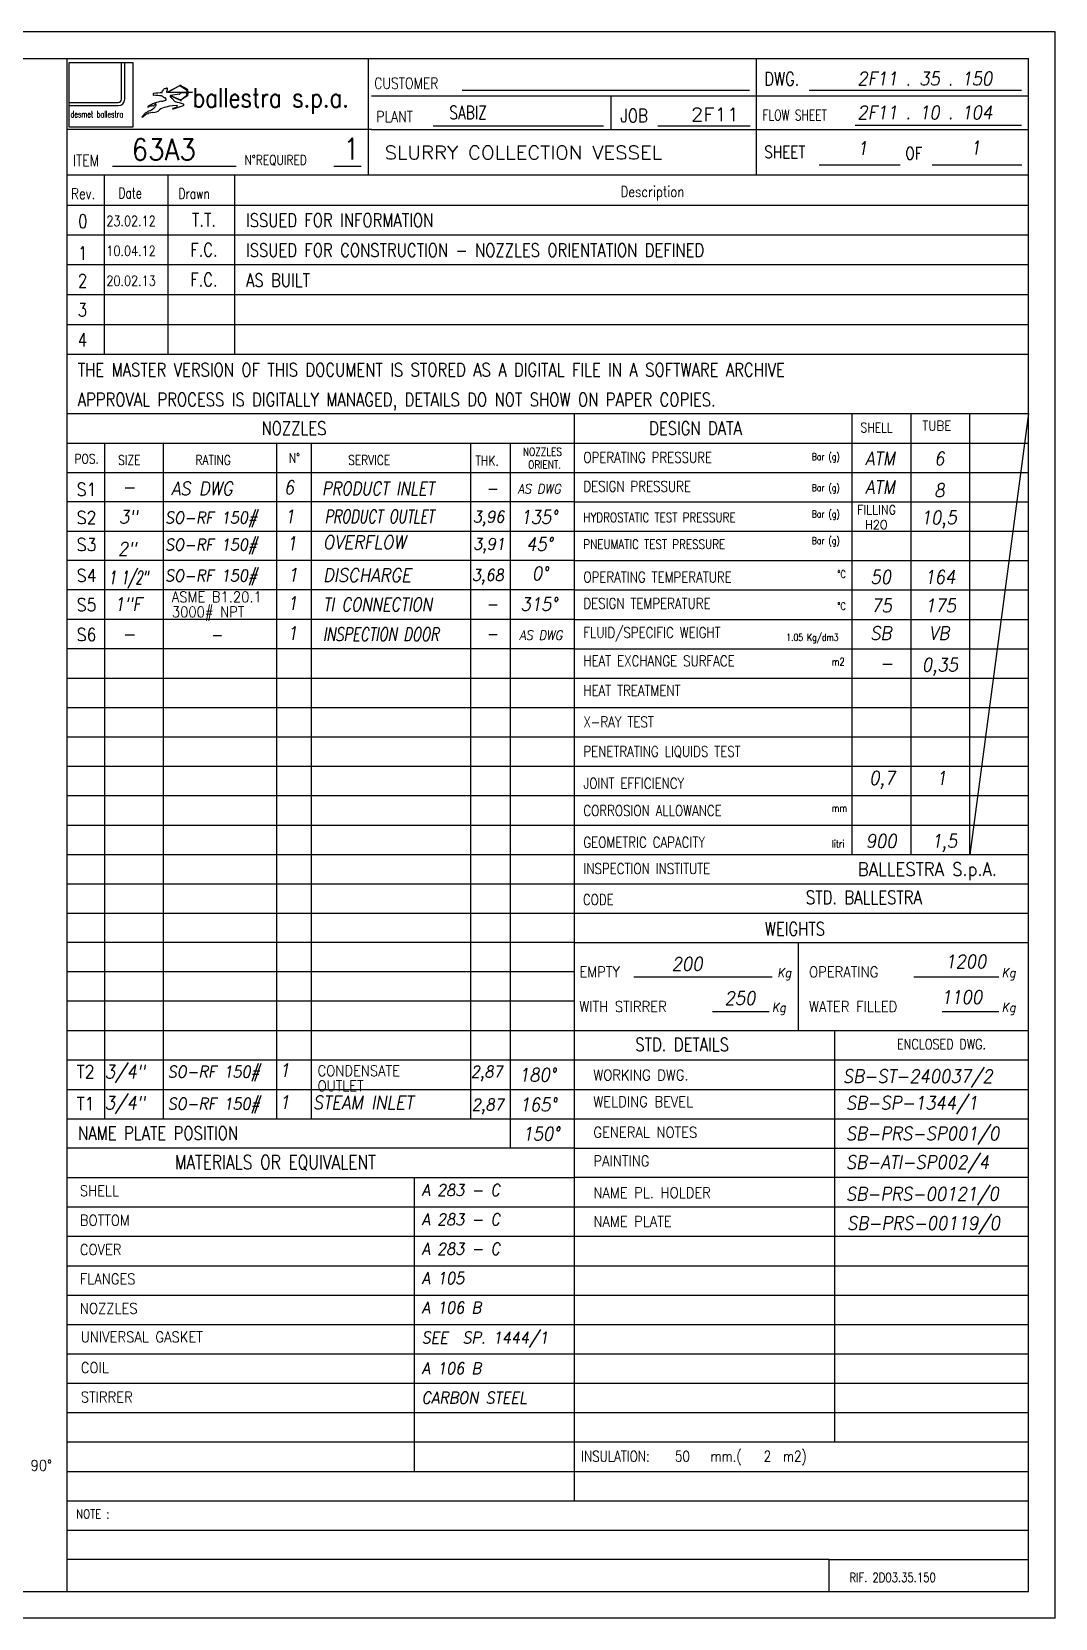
# Model space of a CAD drawing. Header units: millimetres. Extents: x 0 to 5460, y 4155 to 8016.
# Drawn here: x 2969 to 5460, y 4155 to 8016 of the extents above; entities that cross this region are included whole.
import ezdxf
from ezdxf.enums import TextEntityAlignment as Align

# ---------------------------------------------------------------- set-up
doc = ezdxf.new("R2010")
doc.units = ezdxf.units.MM
doc.header["$LTSCALE"] = 13
for name, color, linetype in [('P-0000', 7, 'Continuous'), ('P-0001', 7, 'Continuous'), ('P-0003', 7, 'Continuous'), ('P-0004', 7, 'Continuous')]:
    doc.layers.add(name, color=color, linetype=linetype)
doc.styles.add('ROMANS', font='ROMANS.shx')

msp = doc.modelspace()

# ---------------------------------------------------------------- linework, layer by layer
at = {"layer": 'P-0000', "color": 6}
msp.add_line((5395, 7087.529), (5252, 6014.379), dxfattribs=at)
at = {"layer": 'P-0001', "color": 2, "linetype": 'Continuous'}
msp.add_line((4834.915, 5617.879), (4834.915, 5799.879), dxfattribs=at)
at = {"layer": 'P-0001', "color": 6, "linetype": 'Continuous'}
for p, q in [((4771.214, 5715.379), (4434.75, 5715.379)), ((5322.444, 5715.379), (5115.855, 5715.379)), ((4763.444, 5630.879), (4625.829, 5630.879)), ((5322.444, 5630.879), (5184.829, 5630.879))]:
    msp.add_line(p, q, dxfattribs=at)
at = {"layer": 'P-0003', "color": 6}
for p, q in [((3187.65, 7852.065), (3187.65, 7940.506)), ((3195.45, 7852.065), (3195.45, 7940.506)), ((3059.298, 7844.265), (3179.85, 7844.265)), ((3059.298, 7836.465), (3179.85, 7836.465))]:
    msp.add_line(p, q, dxfattribs=at)
msp.add_lwpolyline([(3059.298, 7785.187), (3215.719, 7785.187), (3215.719, 7940.506), (3059.298, 7940.506)], close=True, dxfattribs=at)
for radius in [7.8, 15.6]:
    msp.add_arc((3179.85, 7852.065), radius, 270, 0, dxfattribs=at)
at = {"layer": 'P-0004', "color": 6, "linetype": 'Continuous'}
for p, q in [((5460, 8016.379), (0, 8016.379)), ((5460, 4155.379), (5460, 8016.379)), ((3299.137, 7869.006), (3329.297, 7885.752)), ((3300.755, 7869.31), (3329.406, 7885.218)), ((3330.588, 7887.509), (3329.314, 7885.892)), ((3330.035, 7884.669), (3344.741, 7875.41)), ((3347.293, 7876.296), (3331.209, 7885.171)), ((3300.822, 7869.015), (3346.241, 7869.088)), ((3306.562, 7860.408), (3331.034, 7849.926)), ((3306.988, 7860.785), (3331.272, 7850.384)), ((3327.583, 7864.566), (3307.833, 7861.539)), ((3332.466, 7847.884), (3331.045, 7849.373)), ((3331.647, 7850.659), (3345.411, 7861.268)), ((3348.036, 7860.626), (3332.864, 7850.27)), ((3346.295, 7867.972), (3332.907, 7866.918)), ((3346.22, 7872.8), (3346.225, 7869.418)), ((3346.225, 7869.418), (3346.241, 7869.088)), ((3346.295, 7867.972), (3346.315, 7867.565)), ((3346.637, 7864.006), (3346.315, 7867.565)), ((3349.021, 7869.442), (3349.035, 7869.093)), ((3349.035, 7869.093), (3360.772, 7869.112)), ((3360.772, 7869.112), (3349.073, 7868.191)), ((3349.073, 7868.191), (3349.089, 7867.802)), ((4715.974, 7873.379), (4016.814, 7873.379)), ((5378.157, 7873.379), (4860.996, 7873.379)), ((3237.874, 7808.758), (3237.863, 7809.041)), ((3240.725, 7809.304), (3239.186, 7808.078)), ((3242.814, 7811.525), (3240.725, 7809.304)), ((3252.28, 7833.052), (3252.422, 7833.078)), ((3262.704, 7820.008), (3255.362, 7818.593)), ((3263.95, 7820.014), (3262.704, 7820.008)), ((3264.177, 7835.627), (3263.762, 7835.737)), ((3265.079, 7835.197), (3264.177, 7835.627)), ((3304.076, 7834.944), (3295.71, 7833.182)), ((3311.396, 7835.666), (3304.076, 7834.944)), ((3321.981, 7836.57), (3311.396, 7835.666)), ((3313.143, 7828.02), (3311.918, 7827.967)), ((3312.631, 7829.6), (3318.441, 7831.702)), ((3337.801, 7835.858), (3313.143, 7828.02)), ((4360.927, 7786.157), (3946.286, 7786.157)), ((4717.824, 7786.157), (4492.452, 7786.157)), ((5378.157, 7788.464), (4972.975, 7788.464)), ((3467.027, 7688.12), (3165.538, 7688.12)), ((3771.265, 7688.12), (3704.393, 7688.12)), ((5082.203, 7691.444), (4885.049, 7691.444)), ((5378.781, 7691.444), (5160.439, 7691.444)), ((3146, 7230.529), (3146, 7667.329)), ((3300.835, 7230.529), (3300.835, 7667.329)), ((3463.581, 7230.529), (3463.581, 7667.329)), ((3055, 7594.529), (5395, 7594.529)), ((3055, 7521.729), (5395, 7521.729)), ((5395, 7448.929), (3056.144, 7448.929)), ((5395, 7376.129), (3056.144, 7376.129)), ((5395, 7303.329), (3056.144, 7303.329)), ((5395, 7230.529), (3056.144, 7230.529)), ((4966, 6014.379), (4966, 7087.529)), ((5109, 6014.379), (5109, 7087.529)), ((5252, 6014.379), (5252, 7087.529)), ((3146, 7015.379), (3146, 5370.879)), ((3289.169, 7015.379), (3289.169, 5370.879)), ((3564.739, 7015.379), (3564.739, 5370.879)), ((3649.239, 7015.379), (3649.239, 5370.879)), ((4037.108, 7015.379), (4037.108, 5370.879)), ((4134.043, 5299.379), (4134.043, 7015.379)), ((3055, 6943.879), (4290, 6943.879)), ((4290, 6943.879), (5395, 6943.879)), ((4290, 6872.379), (3055, 6872.379)), ((4290, 6872.379), (5395, 6872.379)), ((3055, 6800.879), (4290, 6800.879)), ((4290, 6800.879), (5395, 6800.879)), ((4290, 6729.379), (3055, 6729.379)), ((4290, 6729.379), (5395, 6729.379)), ((4290, 6657.879), (3055, 6657.879)), ((4290, 6657.879), (5395, 6657.879)), ((4290, 6586.379), (3055, 6586.379)), ((4290, 6586.379), (5395, 6586.379)), ((4290, 6514.879), (3055, 6514.879)), ((4290, 6514.879), (5395, 6514.879)), ((3055, 6443.379), (4290, 6443.379)), ((4290, 6443.379), (5395, 6443.379)), ((3055, 6371.879), (5395, 6371.879)), ((3055, 6300.379), (5395, 6300.379)), ((3055, 6228.879), (4290, 6228.879)), ((4290, 6228.879), (5395, 6228.879)), ((3055, 6157.379), (5395, 6157.379)), ((3055, 6085.879), (4290, 6085.879)), ((4290, 6085.879), (5395, 6085.879)), ((3055, 6014.379), (5395, 6014.379)), ((3055, 5942.879), (4290, 5942.879)), ((3055, 5871.379), (5395, 5871.379)), ((4290, 5799.879), (3055, 5799.879)), ((4290, 5728.379), (3055, 5728.379)), ((4290, 5656.879), (3055, 5656.879)), ((3055, 5585.379), (4290, 5585.379)), ((4923.018, 5585.379), (4923.018, 4584.379)), ((4290, 5513.879), (3055, 5513.879)), ((3055, 5442.379), (5395, 5442.379)), ((3055, 5370.879), (5395, 5370.879)), ((4290, 5299.379), (5395, 5299.379)), ((3900, 5227.879), (3900, 4512.879)), ((5395, 5227.879), (4290, 5227.879)), ((3055, 5156.379), (4290, 5156.379)), ((4290, 5156.379), (5395, 5156.379)), ((3055, 5084.879), (5395, 5084.879)), ((3055, 5013.379), (5395, 5013.379)), ((3055, 4941.879), (5395, 4941.879)), ((3055, 4870.379), (5395, 4870.379)), ((3055, 4798.879), (5395, 4798.879)), ((3055, 4727.379), (5395, 4727.379)), ((3055, 4655.879), (5395, 4655.879)), ((3055, 4584.379), (4290, 4584.379)), ((3055, 4512.879), (4290, 4512.879)), ((4290, 4512.879), (5395, 4512.879)), ((3055, 4369.879), (5395, 4369.879)), ((4909.93, 4298.379), (3055, 4298.379)), ((5460, 4155.379), (0, 4155.379))]:
    msp.add_line(p, q, dxfattribs=at)
at = {"layer": 'P-0004', "color": 3, "linetype": 'Continuous'}
for p, q in [((260, 7951.379), (5395, 7951.379)), ((3055, 7951.379), (3055, 4220.379)), ((3788.335, 7667.329), (3788.335, 7951.379)), ((4732, 7951.379), (4732, 7667.329)), ((5395, 6729.379), (5395, 7951.379)), ((3796, 7860.379), (5395, 7860.379)), ((4378.135, 7860.379), (4378.135, 7778.205)), ((3796, 7778.205), (3055, 7778.205)), ((3796, 7778.205), (5395, 7778.205)), ((5395, 7667.329), (3055, 7667.329)), ((3055, 7087.529), (5395, 7087.529)), ((4290, 4441.379), (4290, 7087.529)), ((3055, 7015.379), (5395, 7015.379)), ((5395, 4220.379), (5395, 6729.379)), ((4290, 5942.879), (5395, 5942.879)), ((4290, 5799.879), (5395, 5799.879)), ((4834.915, 5586.87), (4834.915, 5799.879)), ((4290, 5585.379), (5395, 5585.379)), ((5395, 5513.879), (4290, 5513.879)), ((4290, 5299.379), (3055, 5299.379)), ((3055, 5227.879), (4290, 5227.879)), ((4290, 4584.379), (5043.735, 4584.379)), ((5043.735, 4584.379), (5395, 4584.379)), ((3055, 4441.379), (3900, 4441.379)), ((3900, 4441.379), (5395, 4441.379)), ((4909.93, 4220.379), (4909.93, 4298.379)), ((4909.93, 4298.379), (5395, 4298.379)), ((260, 4220.379), (5395, 4220.379))]:
    msp.add_line(p, q, dxfattribs=at)
at = {"layer": 'P-0004', "color": 6, "linetype": 'Continuous'}
for centre, radius, start, end in [((3294.607, 7872.966), 5.345, 89.670554, 152.095427), ((3294.871, 7885.481), 7.173, 268.129819, 291.066298), ((3297.87, 7876.815), 2.016, 355.604176, 102.024787), ((3292.556, 7877.629), 7.387, 325.8651, 352.468588), ((3330.375, 7885.694), 1.08, 169.433732, 176.919651), ((3330.375, 7885.694), 1.08, 206.115045, 251.62328), ((3331.768, 7886.571), 1.507, 141.520182, 248.253471), ((3304.662, 7748.806), 100.295, 101.111112, 121.49524), ((3266.145, 7863.809), 1.877, 97.774472, 279.819498), ((3284.961, 7820.609), 24.66, 125.473984, 143.732214), ((3288.133, 7753.828), 114.03, 90.671767, 101.247517), ((3120.172, 6286.114), 1582.621, 84.02194, 84.696161), ((3270.987, 7839.946), 0.818, 66.158854, 114.324199), ((3298.3, 7837.049), 27.228, 172.305981, 181.019043), ((3284.867, 7856.676), 3.456, 51.251056, 87.826301), ((3265.844, 7950.396), 105, 280.696872, 286.424781), ((3287.585, 7869.552), 1.875, 112.030208, 245.114125), ((3284.638, 7876.069), 5.279, 295.152929, 353.46059), ((3295.01, 7866.024), 10.389, 219.818811, 255.992164), ((3290.735, 7849.725), 6.463, 25.525685, 74.195093), ((3294.051, 7851.826), 2.608, 304.65284, 15.195098), ((3297.787, 7869.875), 0.917, 176.532084, 254.187822), ((3302.084, 7869.524), 5.227, 130.763533, 175.541778), ((3298.295, 7874.407), 5.466, 262.035293, 278.86039), ((3300.821, 7869.171), 0.155, 115.554837, 270.074568), ((3307.896, 7859.515), 1.909, 158.67831, 207.248758), ((3306.416, 7860.138), 0.307, 61.702268, 166.587742), ((3307.827, 7859.678), 1.93, 212.487915, 217.899898), ((3319.186, 7869.373), 16.863, 220.184905, 229.771167), ((3307.15, 7860.984), 0.257, 107.685568, 230.759392), ((3308.454, 7858.923), 2.688, 103.356067, 120.935899), ((3305.071, 7851.983), 5.549, 22.361619, 54.472236), ((3301.05, 7839.963), 16.836, 27.404525, 57.068093), ((3319.639, 7849.363), 3.999, 204.388412, 260.447379), ((3287.017, 7696.529), 152.283, 70.372521, 77.885788), ((3327.495, 7866.865), 2.302, 272.194488, 319.627728), ((3333.068, 7861.429), 5.491, 91.681943, 134.072599), ((3332.083, 7849.671), 1.08, 166.310734, 195.993373), ((3332.083, 7849.671), 1.08, 113.806904, 138.673549), ((3333.552, 7848.929), 1.507, 117.175029, 223.908328), ((3336.892, 7837.82), 2.494, 359.309416, 59.209953), ((3343.157, 7872.788), 3.063, 0.220943, 58.857603), ((3343.586, 7863.727), 3.063, 306.571371, 5.207929), ((3345.512, 7872.37), 4.311, 46.125924, 65.60624), ((3345.739, 7864.272), 4.309, 302.209842, 305.686512), ((3345.882, 7864.373), 4.311, 303.355414, 322.83573), ((3345.906, 7873.255), 3.417, 340.150954, 40.587822), ((3354.297, 7870.574), 5.397, 163.636914, 192.107875), ((3355.111, 7867.212), 6.05, 174.406379, 199.349351), ((3346.408, 7863.561), 3.417, 328.373956, 28.810823), ((3240.066, 7809.168), 2.206, 159.64515, 183.296305), ((3238.811, 7808.703), 0.939, 176.664783, 232.836508), ((3262.448, 7794.686), 28.817, 118.941838, 148.049641), ((3251.023, 7804.002), 11.134, 127.73381, 137.498028), ((3271.753, 7775.341), 46.502, 114.018676, 126.321911), ((3275.06, 7778.278), 49.376, 113.364665, 122.536821), ((3252.189, 7833.492), 0.449, 155.214912, 281.705553), ((3253.473, 7832.916), 1.857, 130.583214, 155.680322), ((3252.567, 7818.575), 1.017, 249.591801, 305.260442), ((3264.536, 7806.919), 28.828, 91.537324, 114.848834), ((3257.288, 7807.761), 11.001, 100.082467, 113.935289), ((3234.609, 7868.376), 49.396, 294.991375, 309.502304), ((3265.046, 7842.055), 22.068, 267.153585, 313.260024), ((3248.772, 7851.197), 27.132, 309.502739, 323.80519), ((3269.211, 7836.359), 1.877, 320.866884, 6.293252), ((3300.551, 7802.355), 31.205, 98.924175, 130.779828), ((3312.714, 7828.428), 1.174, 94.090624, 182.66672), ((3311.977, 7828.399), 0.436, 183.287414, 262.300589), ((3316.791, 7840.016), 8.475, 281.225695, 321.422311), ((3322.22, 7834.93), 1.657, 47.618785, 98.265273), ((3322.318, 7835.383), 1.278, 329.300615, 37.134995), ((3336.594, 7838.465), 2.873, 294.857961, 346.420475)]:
    msp.add_arc(centre, radius, start, end, dxfattribs=at)

# ---------------------------------------------------------------- texts
at = {"layer": 'P-0001', "color": 2, "linetype": 'Continuous', "style": 'ROMANS', "oblique": 10, "width": 0.9}
for s, p in [('2F11 . 35 . 150', (4978.309, 7885.997)), ('2F11 . 10 . 104', (4978.309, 7803.823)), ('900', (4998.981, 6030.785)), ('1,5', (5158.413, 6030.785)), ('200', (4526.617, 5731.619)), ('1200', (5192.231, 5737.608)), ('250', (4655.233, 5648.366)), ('1100', (5181.927, 5650.759)), ('SB-ST-240037/2', (4942.948, 5458.216))]:
    msp.add_text(s, height=32.5, dxfattribs=at).set_placement(p)
at = {"layer": 'P-0001', "color": 4, "linetype": 'Continuous', "style": 'ROMANS'}
for s, height, width, p in [('SABIZ', 32.5, 0.75, (3985.481, 7803.277)), ('TUBE', 23.4, 0.9, (5136.506, 7045.891)), ('FILLING', 22.1, 0.9, (4977.855, 6841.907)), ('H2O', 22.1, 0.9, (4997.502, 6805.594)), ('EMPTY', 26, 0.9, (4301.915, 5715.379)), ('OPERATING', 26, 0.9, (4860.915, 5715.379)), ('WITH STIRRER', 26, 0.9, (4301.915, 5630.879)), ('WATER FILLED', 26, 0.9, (4860.915, 5630.879)), ('WELDING BEVEL', 26, 0.9, (4336, 5399.414)), ('GENERAL NOTES', 26, 0.9, (4336, 5325.069)), ('PAINTING', 26, 0.9, (4336, 5255.397)), ('SHELL', 26, 0.9, (3086.343, 5182.621)), ('NAME PL. HOLDER', 26, 0.9, (4336, 5177.938)), ('BOTTOM', 26, 0.9, (3086.343, 5111.113)), ('NAME PLATE', 26, 0.9, (4336, 5108.266)), ('COVER', 26, 0.9, (3086.343, 5039.605)), ('FLANGES', 26, 0.9, (3086.343, 4968.097)), ('NOZZLES', 26, 0.9, (3086.343, 4896.589)), ('UNIVERSAL GASKET', 26, 0.9, (3088.619, 4827.033)), ('COIL', 26, 0.9, (3088.619, 4752.271)), ('STIRRER', 26, 0.9, (3088.619, 4680.771))]:
    msp.add_text(s, height=height, dxfattribs=dict(at, width=width)).set_placement(p)
at = {"layer": 'P-0001', "color": 2, "linetype": 'Continuous', "style": 'ROMANS'}
for s, height, width, p in [('2F11', 32.5, 1.08, (4573.404, 7798.856)), ('SLURRY COLLECTION VESSEL', 32.5, 1.08, (3827.86, 7705.919)), ('S1', 31.2, 0.9, (3078.568, 6887.023)), ('S2', 31.2, 0.9, (3078.568, 6818.526)), ('S3', 31.2, 0.9, (3078.568, 6752.745)), ('S4', 31.2, 0.9, (3078.568, 6677.46)), ('S5', 31.2, 0.9, (3078.568, 6606.248)), ('S6', 31.2, 0.9, (3078.568, 6533.678)), ('BALLESTRA S.p.A.', 32.5, 0.9, (4979.709, 5962.221)), ('T2', 31.2, 0.9, (3078.568, 5470.165)), ('WORKING DWG.', 26, 0.9, (4336, 5464.414)), ('T1', 31.2, 0.9, (3078.568, 5392.165))]:
    msp.add_text(s, height=height, dxfattribs=dict(at, width=width)).set_placement(p)
at = {"layer": 'P-0001', "color": 3, "linetype": 'Continuous', "style": 'ROMANS', "width": 0.9}
msp.add_text('63A3', height=52, dxfattribs=at).set_placement((3212.183, 7703.462))
at = {"layer": 'P-0001', "color": 4, "linetype": 'Continuous', "style": 'ROMANS', "oblique": 10}
for s, height, width, p in [('ATM', 32.5, 0.9, (4997.245, 6961.409)), ('6', 32.5, 0.9, (5165.391, 6961.409)), ('AS DWG', 32.5, 0.9, (3308.305, 6888.622)), ('6', 32.5, 0.9, (3582.923, 6891.396)), ('PRODUCT INLET', 32.5, 0.81, (3675.333, 6888.805)), ('AS DWG', 22.75, 0.9, (4151.749, 6892.491)), ('ATM', 32.5, 0.9, (4997.245, 6892.044)), ('8', 32.5, 0.9, (5165.391, 6884.221)), ('-', 32.5, 0.9, (3188.942, 6892.221)), ('-', 28.6, 0.9, (4075.115, 6890.583)), ('3"', 32.5, 0.9, (3181.421, 6819.291)), ('SO-RF 150#', 28.6, 0.9, (3293.593, 6819.569)), ('1', 32.5, 0.9, (3584.218, 6820.586)), ('PRODUCT OUTLET', 32.5, 0.702, (3681.81, 6820.586)), ('3,96', 28.6, 0.9, (4042.371, 6821.865)), ('135°', 32.5, 0.9, (4158.334, 6819.156)), ('10,5', 32.5, 0.9, (5132.799, 6818.061)), ('2"', 32.5, 0.9, (3178.706, 6741.569)), ('SO-RF 150#', 28.6, 0.9, (3293.593, 6753.787)), ('1', 32.5, 0.9, (3589.4, 6755.083)), ('OVERFLOW', 32.5, 0.9, (3677.924, 6757.674)), ('3,91', 28.6, 0.9, (4043.316, 6755.693)), ('45°', 32.5, 0.9, (4172.363, 6753.374)), ('1 1/2"', 32.5, 0.6, (3156.474, 6671.895)), ('SO-RF 150#', 28.6, 0.9, (3293.593, 6678.503)), ('1', 32.5, 0.9, (3591.99, 6678.781)), ('DISCHARGE', 32.5, 0.9, (3677.924, 6677.485)), ('3,68', 28.6, 0.9, (4040.481, 6680.017)), ('0°', 32.5, 0.9, (4186.393, 6681.874)), ('50', 32.5, 0.9, (5010.421, 6673.158)), ('164', 32.5, 0.9, (5141.47, 6673.158)), ('1', 32.5, 0.9, (3590.695, 6609.142)), ('1"F', 32.5, 0.9, (3169.421, 6607.291)), ('TI CONNECTION', 32.5, 0.81, (3677.924, 6606.273)), ('-', 28.6, 0.9, (4075.115, 6609.808)), ('315°', 32.5, 0.9, (4158.334, 6606.878)), ('75', 32.5, 0.9, (5011.91, 6603.44)), ('175', 32.5, 0.9, (5142.959, 6603.44)), ('1', 32.5, 0.9, (3590.695, 6536.572)), ('INSPECTION DOOR', 32.5, 0.72, (3677.924, 6533.704)), ('SB', 32.5, 0.9, (5009.745, 6536.35)), ('VB', 32.5, 0.9, (5152.745, 6536.35)), ('-', 32.5, 0.9, (3188.942, 6534.721)), ('-', 28.6, 0.9, (3404.401, 6534.721)), ('-', 28.6, 0.9, (4075.115, 6537.238)), ('AS DWG', 22.75, 0.9, (4155.541, 6536.611)), ('0,35', 32.5, 0.9, (5135.42, 6459.264)), ('-', 32.5, 0.9, (5032.754, 6463.746)), ('0,7', 32.5, 0.9, (5007.443, 6183.996)), ('1', 32.5, 0.9, (5169.863, 6183.996)), ('3/4"', 32.5, 0.9, (3146.759, 5469.35)), ('SO-RF 150#', 28.6, 0.9, (3300.021, 5471.208)), ('1', 32.5, 0.9, (3571.681, 5473.059)), ('2,87', 28.6, 0.9, (4037.805, 5471.278)), ('180°', 32.5, 0.9, (4154.891, 5461.498)), ('3/4"', 32.5, 0.9, (3146.759, 5393.79)), ('SO-RF 150#', 28.6, 0.9, (3300.021, 5393.208)), ('1', 32.5, 0.9, (3571.681, 5395.059)), ('STEAM INLET', 32.5, 0.9, (3653.289, 5394.225)), ('2,87', 28.6, 0.9, (4040.475, 5391.224)), ('165°', 32.5, 0.9, (4156.555, 5389.13)), ('SB-SP-1344/1', 32.5, 0.9, (4950.422, 5393.216)), ('150°', 32.5, 0.9, (4163.44, 5318.424)), ('SB-PRS-SP001/0', 32.5, 0.9, (4950.422, 5318.872)), ('SB-ATI-SP002/4', 32.5, 0.9, (4950.422, 5249.2)), ('A 283 - C', 28.6, 0.9, (3918.065, 5183.234)), ('SB-PRS-00121/0', 32.5, 0.9, (4950.422, 5171.741)), ('A 283 - C', 28.6, 0.9, (3918.065, 5111.726)), ('SB-PRS-00119/0', 32.5, 0.9, (4953.181, 5100.853)), ('A 283 - C', 28.6, 0.9, (3918.065, 5040.218)), ('A 105', 28.6, 0.9, (3918.065, 4968.71)), ('A 106 B', 28.6, 0.9, (3918.065, 4897.202)), ('SEE  SP. 1444/1', 28.6, 0.9, (3918.065, 4824.067)), ('A 106 B', 28.6, 0.9, (3918.065, 4749.305)), ('CARBON STEEL', 28.6, 0.9, (3918.065, 4677.805))]:
    msp.add_text(s, height=height, dxfattribs=dict(at, width=width)).set_placement(p)
at = {"layer": 'P-0001', "color": 6, "linetype": 'Continuous', "style": 'ROMANS', "oblique": 10, "width": 0.9}
for p in [(4783.608, 5715.379), (5329.608, 5715.379), (4770.608, 5630.879), (5329.608, 5630.879)]:
    msp.add_text('Kg', height=22.1, dxfattribs=at).set_placement(p)
at = {"layer": 'P-0001', "color": 4, "linetype": 'Continuous', "style": 'ROMANS', "width": 0.9}
msp.add_text('90%%d', height=26, dxfattribs=at).set_placement((2992.451, 4527.526), align=Align.MIDDLE_CENTER)
at = {"layer": 'P-0001', "color": 4, "linetype": 'Continuous', "char_height": 26, "attachment_point": 7, "style": 'ROMANS'}
for s, insert, line_spacing_factor in [('\\W0.9;ASME B1.20.1\\P3000# NPT', (3310.234, 6582.816), 0.843374), ('\\W0.900;CONDENSATE\\POUTLET', (3664.814, 5438.088), 0.843373)]:
    msp.add_mtext(s, dxfattribs=dict(at, insert=insert, line_spacing_factor=line_spacing_factor))
at = {"layer": 'P-0004', "color": 4, "linetype": 'Continuous', "style": 'ROMANS'}
for s, height, width, p in [('DWG.', 32.5, 0.81, (4751.674, 7885.308)), ('CUSTOMER', 27.3, 0.81, (3802.629, 7877.275)), ('PLANT', 27.3, 0.81, (3807.759, 7795.897)), ('JOB', 32.5, 0.81, (4401.789, 7795.914)), ('FLOW SHEET', 26, 0.729, (4747.656, 7800.357)), ('SHEET', 29.9, 0.81, (4751.82, 7708.735)), ('OF', 29.9, 0.81, (5095.121, 7705.522)), ('ITEM', 27.3, 0.81, (3069.447, 7689.456)), ('N%%dREQUIRED', 23.4, 0.81, (3486.557, 7692.669)), ('Rev.', 26, 0.81, (3065.145, 7609.168)), ('Date', 26, 0.729, (3180.361, 7610.651)), ('Drawn', 26, 0.729, (3326.444, 7609.353)), ('Description', 26, 0.81, (4402.305, 7614.228)), ('0', 32.5, 0.81, (3082.217, 7538.755)), ('23.02.12', 24.7, 0.81, (3150.879, 7543.573)), ('ISSUED FOR INFORMATION', 32.5, 0.81, (3490.657, 7541.206)), ('1', 32.5, 0.81, (3082.217, 7461.621)), ('10.04.12', 24.7, 0.81, (3150.879, 7470.773)), ('ISSUED FOR CONSTRUCTION - NOZZLES ORIENTATION DEFINED', 32.5, 0.81, (3490.657, 7468.406)), ('2', 32.5, 0.81, (3081.66, 7394.186)), ('20.02.13', 24.7, 0.81, (3150.879, 7397.973)), ('AS BUILT', 32.5, 0.81, (3490.657, 7395.606)), ('3', 32.5, 0.81, (3081.104, 7323.174)), ('4', 32.5, 0.81, (3081.104, 7250.374)), ('THE MASTER VERSION OF THIS DOCUMENT IS STORED AS A DIGITAL FILE IN A SOFTWARE ARCHIVE ', 32.5, 0.81, (3081.104, 7177.574)), ('APPROVAL PROCESS IS DIGITALLY MANAGED, DETAILS DO NOT SHOW ON PAPER COPIES.', 32.5, 0.81, (3081.104, 7104.774)), ('SHELL', 23.4, 0.81, (4986.401, 7041.38)), ('POS.', 23.4, 0.81, (3073.086, 6965.27)), ('N%%d', 23.4, 0.81, (3594.592, 6967.286)), ('OPERATING PRESSURE', 26, 0.81, (4311.594, 6967.576)), ('SIZE', 23.4, 0.81, (3179.403, 6962.328)), ('RATING', 23.4, 0.81, (3367.55, 6962.328)), ('SERVICE', 23.4, 0.81, (3739.036, 6962.328)), ('THK.', 23.4, 0.81, (4049.471, 6960.721)), ('DESIGN PRESSURE', 26, 0.81, (4311.594, 6896.894)), ('HYDROSTATIC TEST PRESSURE', 22.75, 0.81, (4311.594, 6822.96)), ('PNEUMATIC TEST PRESSURE', 22.75, 0.81, (4311.594, 6757.687)), ('OPERATING TEMPERATURE', 26, 0.81, (4311.594, 6676.102)), ('DESIGN TEMPERATURE', 26, 0.81, (4311.594, 6611.998)), ('FLUID/SPECIFIC WEIGHT', 26, 0.81, (4311.594, 6541.319)), ('HEAT EXCHANGE SURFACE', 26, 0.81, (4311.594, 6472.286)), ('HEAT TREATMENT', 26, 0.81, (4311.594, 6400.138)), ('X-RAY TEST', 26, 0.81, (4311.594, 6323.67)), ('PENETRATING LIQUIDS TEST', 26, 0.81, (4311.594, 6251.757)), ('JOINT EFFICIENCY', 26, 0.81, (4311.594, 6174.326)), ('CORROSION ALLOWANCE', 26, 0.81, (4311.594, 6107.987)), ('GEOMETRIC CAPACITY', 26, 0.81, (4311.594, 6030.799)), ('INSPECTION INSTITUTE', 26, 0.81, (4311.594, 5966.83)), ('CODE', 26, 0.81, (4310.475, 5891.465)), ('ENCLOSED DWG.', 24.7, 0.81, (5074.694, 5540.142)), ('INSULATION:   50   mm.(   2  m2)', 26, 0.81, (4306.074, 4536.701)), ('NOTE :', 22.1, 0.81, (3077.58, 4398.133)), ('RIF. 2D03.35.150', 22.1, 0.81, (4959.033, 4243.627))]:
    msp.add_text(s, height=height, dxfattribs=dict(at, width=width)).set_placement(p)
at = {"layer": 'P-0004', "color": 6, "linetype": 'Continuous', "style": 'ROMANS'}
for s, height, width, p in [('ballestra s.p.a.', 46.8, 0.81, (3360.623, 7832.473)), ('desmet ballestra', 15.6, 0.729, (3063.682, 7807.881)), ('Bar (g)', 16.9, 0.81, (4867.499, 6973.815)), ('Bar (g)', 16.9, 0.81, (4867.499, 6897.987)), ('Bar (g)', 16.9, 0.81, (4867.499, 6834.344)), ('Bar (g)', 16.9, 0.81, (4867.499, 6769.071)), ('%%dC', 18.2, 0.81, (4929.522, 6687.486)), ('%%dC', 18.2, 0.81, (4929.522, 6609.287)), (' 1.05 Kg/dm3', 16.9, 0.81, (4795.995, 6534.349)), ('m2', 18.2, 0.81, (4915.857, 6474.428)), ('mm', 18.2, 0.81, (4915.857, 6117.689)), ('litri', 18.2, 0.81, (4915.857, 6030.853))]:
    msp.add_text(s, height=height, dxfattribs=dict(at, width=width)).set_placement(p)
at = {"layer": 'P-0004', "color": 3, "linetype": 'Continuous', "style": 'ROMANS', "width": 0.81}
msp.add_text('1', height=52, dxfattribs=at).set_placement((3729.094, 7705.355))
at = {"layer": 'P-0004', "color": 4, "linetype": 'Continuous', "style": 'ROMANS', "oblique": 10, "width": 0.81}
for p in [(4979.03, 7716.424), (5254.186, 7718.006)]:
    msp.add_text('1', height=32.5, dxfattribs=at).set_placement(p)
at = {"layer": 'P-0004', "color": 4, "linetype": 'Continuous', "style": 'ROMANS', "width": 0.81}
for s, p in [('T.T.', (3388.321, 7558.65)), ('F.C.', (3388.321, 7485.85)), ('F.C.', (3388.321, 7413.05))]:
    msp.add_text(s, height=32.5, dxfattribs=at).set_placement(p, align=Align.MIDDLE_CENTER)
at = {"layer": 'P-0004', "color": 2, "linetype": 'Continuous', "style": 'ROMANS', "width": 0.81}
for s, height, p in [('NOZZLES', 32.5, (3528.313, 7035.048)), ('DESIGN DATA', 32.5, (4471.681, 7035.115)), ('STD. BALLESTRA', 32.5, (4853.248, 5893.531)), ('WEIGHTS', 32.5, (4753.013, 5816.844)), ('STD. DETAILS', 32.5, (4438.024, 5535.417)), ('NAME PLATE POSITION', 32.5, (3082.105, 5319.754)), ('MATERIALS OR EQUIVALENT', 33.8, (3317.309, 5248.34))]:
    msp.add_text(s, height=height, dxfattribs=at).set_placement(p)
at = {"layer": 'P-0004', "color": 6, "linetype": 'Continuous', "insert": (4211.917, 6953.068), "char_height": 19.5, "attachment_point": 8, "line_spacing_factor": 0.963855, "style": 'ROMANS'}
msp.add_mtext('\\W0.810;NOZZLES\\P ORIENT.', dxfattribs=at)

doc.saveas('drawing.dxf')
